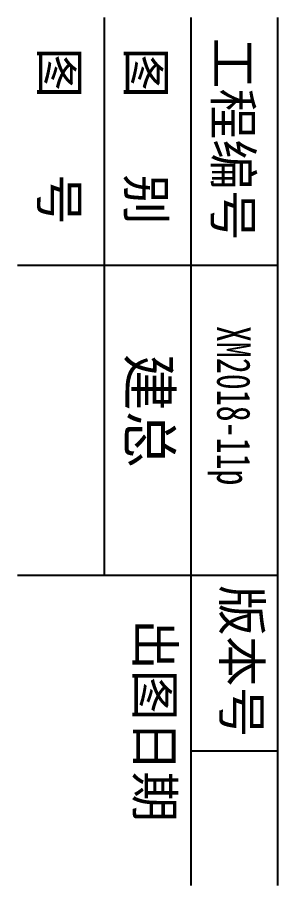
# Model space of a CAD drawing. Header units: metres. Extents: x 36500 to 80772748, y -35000 to 5806266.
# Drawn here: x 40386300.32 to 40386310.82, y 2902418.75 to 2902453.75 of the extents above; entities that cross this region are included whole.
import ezdxf

# ---------------------------------------------------------------- set-up
doc = ezdxf.new("R2010")
doc.units = ezdxf.units.M
doc.header["$LTSCALE"] = 10
doc.layers.add('图框', color=3, linetype='Continuous')
doc.styles.add('图框字型一', font='')
doc.styles.get('图框字型一').set_extended_font_data('SimSun')

msp = doc.modelspace()

# ---------------------------------------------------------------- linework, layer by layer
at = {"layer": '图框'}
for p, q in [((40386303.819, 2902453.745), (40386303.819, 2902431.245)), ((40386307.319, 2902453.745), (40386307.319, 2902418.745)), ((40386310.819, 2902453.745), (40386310.819, 2902418.745)), ((40386310.819, 2902443.745), (40386300.319, 2902443.745)), ((40386310.819, 2902431.245), (40386300.319, 2902431.245)), ((40386310.819, 2902424.166), (40386307.319, 2902424.166))]:
    msp.add_line(p, q, dxfattribs=at)

# ---------------------------------------------------------------- texts
at = {"layer": '图框', "style": '图框字型一'}
for s, height, p in [('工程编号', 1.5, (40386308.271, 2902452.927)), ('图   号', 1.5, (40386301.271, 2902452.537)), ('图   别', 1.5, (40386304.771, 2902452.537)), ('建总', 1.6878, (40386304.808, 2902440.188)), ('版本号', 1.5, (40386308.621, 2902430.859)), ('出图日期', 1.5, (40386305.121, 2902429.488))]:
    msp.add_text(s, height=height, rotation=270, dxfattribs=at).set_placement(p)
at = {"layer": '图框', "style": '图框字型一', "width": 0.7}
msp.add_text('XM2018-11p', height=1.35, rotation=270, dxfattribs=at).set_placement((40386308.379, 2902441.306))

doc.saveas('drawing.dxf')
